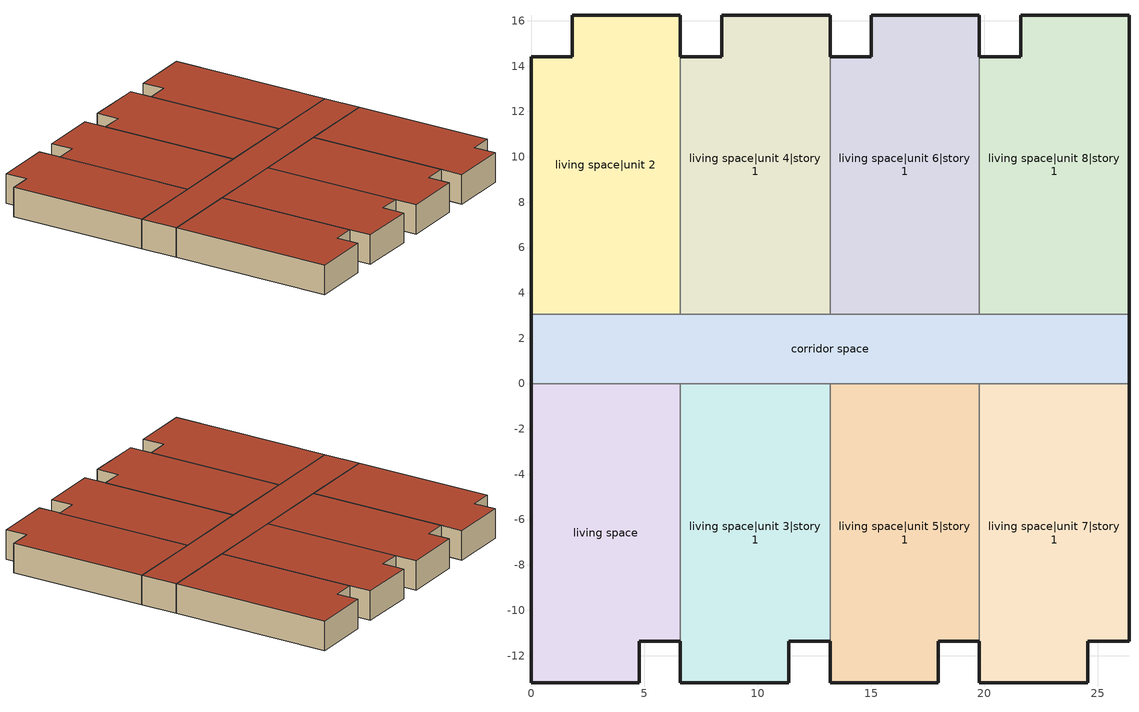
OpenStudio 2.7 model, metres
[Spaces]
living space
 floor foundation: 0,-13.19 0,0 6.59,0 6.59,-11.36 4.77,-11.36 4.77,-13.19 z0
 wall outside: 0,0 0,-13.19 4.77,-13.19 4.77,-11.36 6.59,-11.36 z0:2.44
 wall adiabatic: 6.59,0 0,0 z0:2.44
 wall to living space|unit 3|story 1: 6.59,-11.36 6.59,0 z0:2.44
 roof outside: 4.77,-13.19 4.77,-11.36 6.59,-11.36 6.59,0 0,0 0,-13.19 z2.44
living space|unit 2
 floor foundation: 0,14.41 1.83,14.41 1.83,16.24 6.59,16.24 6.59,3.05 0,3.05 z0
 wall outside: 6.59,14.41 6.59,16.24 1.83,16.24 1.83,14.41 0,14.41 0,3.05 z0:2.44
 wall to living space|unit 4|story 1: 6.59,3.05 6.59,14.41 z0:2.44
 wall adiabatic: 0,3.05 6.59,3.05 z0:2.44
 roof outside: 0,3.05 6.59,3.05 6.59,16.24 1.83,16.24 1.83,14.41 0,14.41 z2.44
living space|unit 3|story 1
 floor foundation: 6.59,-13.19 6.59,0 13.19,0 13.19,-11.36 11.36,-11.36 11.36,-13.19 z0
 wall outside: 6.59,-11.36 6.59,-13.19 11.36,-13.19 11.36,-11.36 13.19,-11.36 z0:2.44
 wall adiabatic: 13.19,0 6.59,0 z0:2.44
 wall to living space|unit 5|story 1: 13.19,-11.36 13.19,0 z0:2.44
 roof outside: 11.36,-13.19 11.36,-11.36 13.19,-11.36 13.19,0 6.59,0 6.59,-13.19 z2.44
living space|unit 4|story 1
 floor foundation: 6.59,14.41 8.42,14.41 8.42,16.24 13.19,16.24 13.19,3.05 6.59,3.05 z0
 wall outside: 13.19,14.41 13.19,16.24 8.42,16.24 8.42,14.41 6.59,14.41 z0:2.44
 wall to living space|unit 6|story 1: 13.19,3.05 13.19,14.41 z0:2.44
 wall adiabatic: 6.59,3.05 13.19,3.05 z0:2.44
 roof outside: 6.59,3.05 13.19,3.05 13.19,16.24 8.42,16.24 8.42,14.41 6.59,14.41 z2.44
living space|unit 5|story 1
 floor foundation: 13.19,-13.19 13.19,0 19.78,0 19.78,-11.36 17.95,-11.36 17.95,-13.19 z0
 wall outside: 13.19,-11.36 13.19,-13.19 17.95,-13.19 17.95,-11.36 19.78,-11.36 z0:2.44
 wall adiabatic: 19.78,0 13.19,0 z0:2.44
 wall to living space|unit 7|story 1: 19.78,-11.36 19.78,0 z0:2.44
 roof outside: 17.95,-13.19 17.95,-11.36 19.78,-11.36 19.78,0 13.19,0 13.19,-13.19 z2.44
living space|unit 6|story 1
 floor foundation: 13.19,14.41 15.02,14.41 15.02,16.24 19.78,16.24 19.78,3.05 13.19,3.05 z0
 wall outside: 19.78,14.41 19.78,16.24 15.02,16.24 15.02,14.41 13.19,14.41 z0:2.44
 wall to living space|unit 8|story 1: 19.78,3.05 19.78,14.41 z0:2.44
 wall adiabatic: 13.19,3.05 19.78,3.05 z0:2.44
 roof outside: 13.19,3.05 19.78,3.05 19.78,16.24 15.02,16.24 15.02,14.41 13.19,14.41 z2.44
living space|unit 7|story 1
 floor foundation: 19.78,-13.19 19.78,0 26.38,0 26.38,-11.36 24.55,-11.36 24.55,-13.19 z0
 wall outside: 19.78,-11.36 19.78,-13.19 24.55,-13.19 24.55,-11.36 26.38,-11.36 26.38,0 z0:2.44
 wall adiabatic: 26.38,0 19.78,0 z0:2.44
 roof outside: 24.55,-13.19 24.55,-11.36 26.38,-11.36 26.38,0 19.78,0 19.78,-13.19 z2.44
living space|unit 8|story 1
 floor foundation: 19.78,14.41 21.61,14.41 21.61,16.24 26.38,16.24 26.38,3.05 19.78,3.05 z0
 wall outside: 26.38,3.05 26.38,16.24 21.61,16.24 21.61,14.41 19.78,14.41 z0:2.44
 wall adiabatic: 19.78,3.05 26.38,3.05 z0:2.44
 roof outside: 19.78,3.05 26.38,3.05 26.38,16.24 21.61,16.24 21.61,14.41 19.78,14.41 z2.44
corridor space
 floor foundation: 0,0 0,3.05 26.38,3.05 26.38,0 z0
 wall outside: 0,3.05 0,0 / 26.38,0 26.38,3.05 z0:2.44
 wall adiabatic: 0,0 6.59,0 13.19,0 19.78,0 26.38,0 / 26.38,3.05 19.78,3.05 13.19,3.05 6.59,3.05 0,3.05 z0:2.44
 roof outside: 26.38,0 26.38,3.05 0,3.05 0,0 z2.44
[Building]
Building 1: North Axis {deg}=0; Standards Number of Stories=1; Standards Number of Above Ground Stories=1; Standards Building Type=multifamily; Standards Number of Living Units=8
[Site]
Site 1
[Material]
EMPD dummy: Roughness=Rough; Thickness {m}=0.001; Conductivity {W/m-K}=0.1; Density {kg/m3}=100; Specific Heat {J/kg-K}=100; Thermal Absorptance=0.9; Solar Absorptance=0.5; Visible Absorptance=0.1
[MaterialProperty:MoisturePenetrationDepth:Settings]
Material=EMPD dummy; Water Vapor Diffusion Resistance Factor=500; Moisture Equation Coefficient a=0.0069; Moisture Equation Coefficient b=0.9066; Moisture Equation Coefficient c=0.0404; Moisture Equation Coefficient d=22.1121; Surface Layer Penetration Depth {m}=0.1; Deep Layer Penetration Depth {m}=0; Coating Layer Thickness {m}=0; Coating Layer Water Vapor Diffusion Resistance Factor=0
[Construction]
EMPD dummy: EMPD dummy
[ThermalZone] Use Ideal Air Loads=No
living zone; living zone|unit 2; living zone|unit 3; living zone|unit 4; living zone|unit 5; living zone|unit 6; living zone|unit 7; living zone|unit 8; corridor zone
[Sizing:Zone] Zone Cooling Design Supply Air Temperature Input Method=SupplyAirTemperature; Zone Cooling Design Supply Air Temperature {C}=14; Zone Cooling Design Supply Air Temperature Difference {deltaC}=11.11; Zone Heating Design Supply Air Temperature Input Method=SupplyAirTemperature; Zone Heating Design Supply Air Temperature {C}=40; Zone Heating Design Supply Air Temperature Difference {deltaC}=11.11; Zone Cooling Design Supply Air Humidity Ratio {kg-H2O/kg-air}=0.0085; Zone Heating Design Supply Air Humidity Ratio {kg-H2O/kg-air}=0.008; Cooling Design Air Flow Method=DesignDay; Heating Design Air Flow Method=DesignDay; Account for Dedicated Outdoor Air System=No; Dedicated Outdoor Air System Control Strategy=NeutralSupplyAir; Dedicated Outdoor Air Low Setpoint Temperature for Design {C}=autosize; Dedicated Outdoor Air High Setpoint Temperature for Design {C}=autosize
living zone; living zone|unit 2; living zone|unit 3; living zone|unit 4; living zone|unit 5; living zone|unit 6; living zone|unit 7; living zone|unit 8; corridor zone
[Space]
Name | Space Type | Thermal Zone | Building Unit
living space | Space Type 1 | living zone | unit 1
living space|unit 2 | Space Type 1 | living zone|unit 2 | unit 2
living space|unit 3|story 1 | Space Type 1 | living zone|unit 3 | unit 3
living space|unit 4|story 1 | Space Type 1 | living zone|unit 4 | unit 4
living space|unit 5|story 1 | Space Type 1 | living zone|unit 5 | unit 5
living space|unit 6|story 1 | Space Type 1 | living zone|unit 6 | unit 6
living space|unit 7|story 1 | Space Type 1 | living zone|unit 7 | unit 7
living space|unit 8|story 1 | Space Type 1 | living zone|unit 8 | unit 8
corridor space | Space Type 2 | corridor zone
[SpaceType]
Name | Standards Space Type
Space Type 1 | living
Space Type 2 | corridor
[BuildingUnit] Building Unit Type=Residential
unit 1; unit 2; unit 3; unit 4; unit 5; unit 6; unit 7; unit 8
[InternalMass:Definition]
EMPD dummy corridor space: Construction=EMPD dummy; Design Level Calculation Method=SurfaceArea; Surface Area {m2}=80.392
[InternalMass]
EMPD dummy corridor space: Internal Mass Definition=EMPD dummy corridor space; Space or SpaceType=corridor space; Multiplier=1
